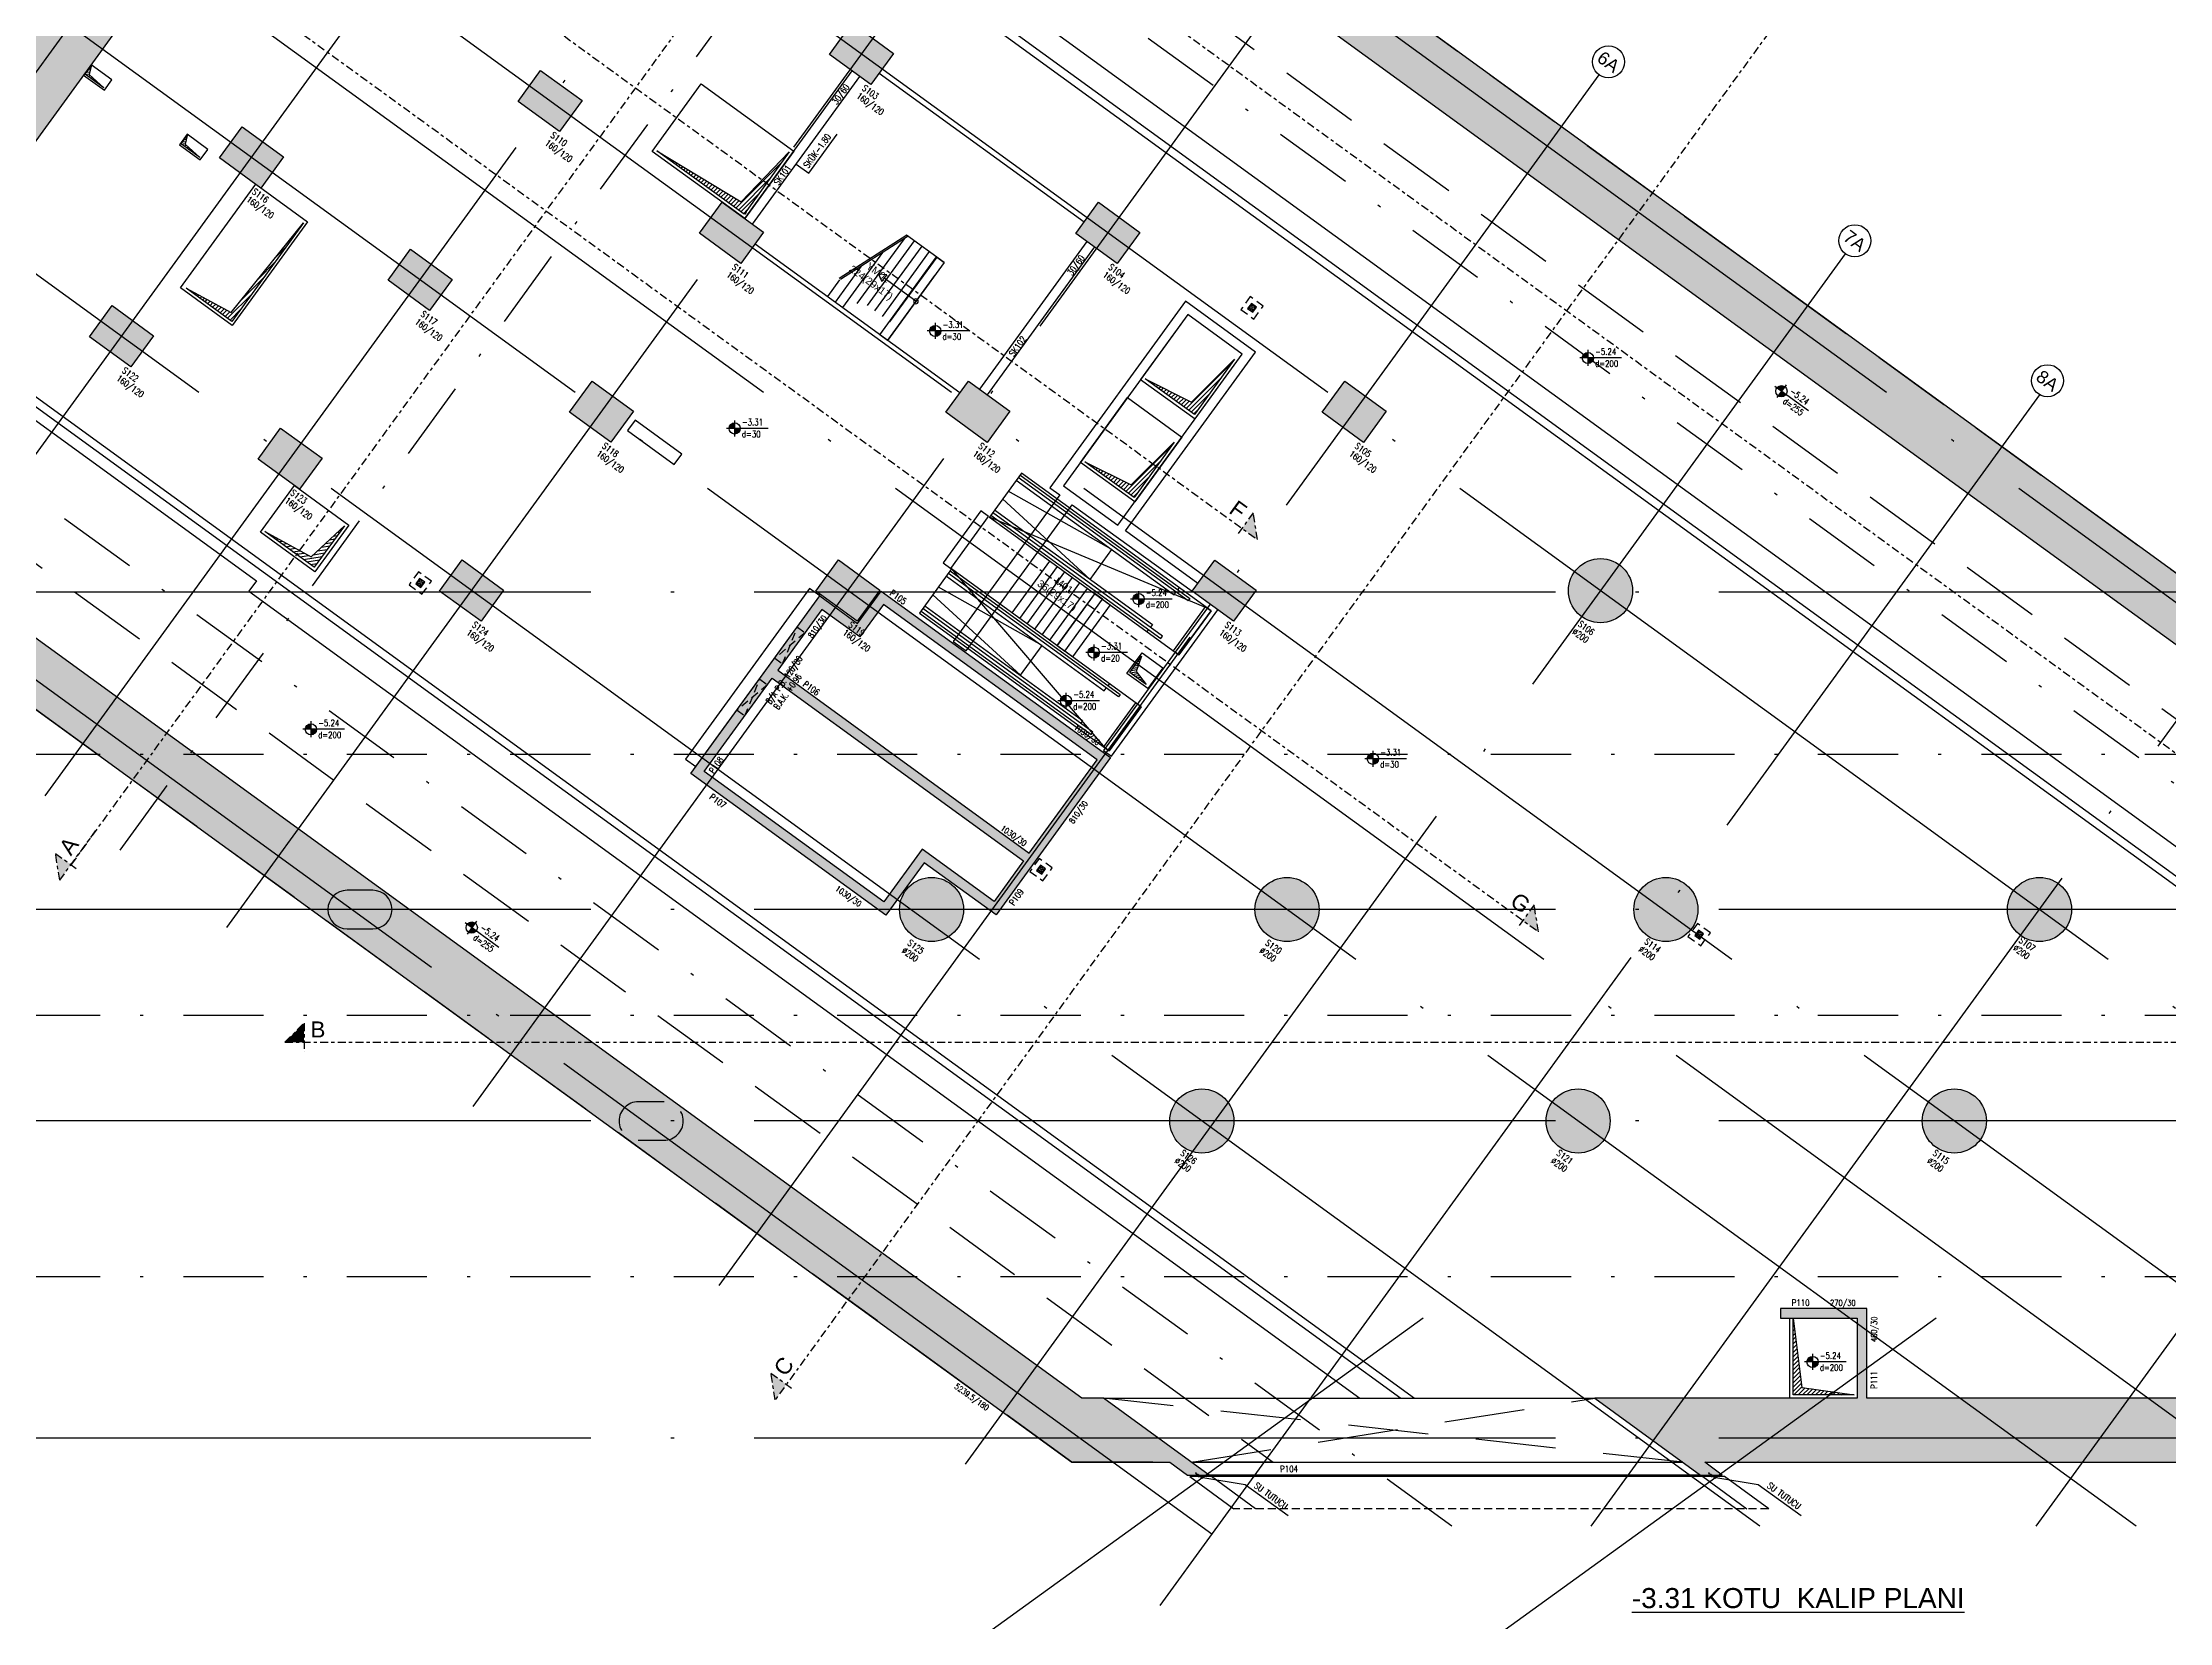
# Model space of a CAD drawing. Header units: millimetres. Extents: x 400408 to 401352, y 4543980 to 4544157.
# Drawn here: x 401005.7 to 401072.1, y 4544076.2 to 4544125.5 of the extents above; entities that cross this region are included whole.
import ezdxf
from ezdxf.enums import TextEntityAlignment as Align

# ---------------------------------------------------------------- set-up
doc = ezdxf.new("R2010")
doc.units = ezdxf.units.MM
for name, pattern in [('AKS', [3, 2.5, -0.25, 0, -0.25]), ('CENTER', [2, 1.25, -0.25, 0.25, -0.25]), ('CIZGI', [0.4, 0.25, -0.15]), ('CONTINU', [0]), ('DASHDOT2', [0.5, 0.25, -0.125, 0, -0.125]), ('HIDDEN', [0.375, 0.25, -0.125]), ('UUC-ST-KAL-I05-101-U-000$0$ACAD_ISO05W100', [33, 24, -3, 0, -3, 0, -3])]:
    doc.linetypes.add(name, pattern=pattern)
for name, color, linetype in [('aks prota', 2, 'AKS'), ('bosluk prota', 2, 'Continuous'), ('bosluk tarama prota', 8, 'Continuous'), ('boşluk prota', 2, 'Continuous'), ('boşluk taraması prota', 252, 'Continuous'), ('caks prota', 4, 'Continuous'), ('kesik prota', 2, 'CIZGI'), ('kesit tarama prota', 252, 'Continuous'), ('kiriş boyutu prota', 6, 'Continuous'), ('kiriş prota', 6, 'Continuous'), ('kolon prota', 1, 'Continuous'), ('kolon tarama prota', 252, 'Continuous'), ('lkolon prota', 4, 'Continuous'), ('lperde prota', 4, 'Continuous'), ('merdiven prota', 2, 'Continuous'), ('metraj prota', 2, 'Continuous'), ('not prota', 2, 'Continuous'), ('not yazısı prota', 6, 'Continuous'), ('not çizgisi prota', 4, 'Continuous'), ('perde prota', 1, 'Continuous'), ('PRT-AL-TUNEL_EKSENI', 14, 'DASHDOT2'), ('PRT-MI-a_fit_drainage', 10, 'Continuous'), ('PRT-MI-ad_dim', 8, 'Continuous'), ('prt-s-taxis', 7, 'Continuous'), ('skesit prota', 7, 'Continuous'), ('st-s_level (kot)', 6, 'Continuous'), ('st-s_levelmark (kot işareti)', 4, 'Continuous'), ('st_s_ölçü', 4, 'Continuous'), ('taks prota', 7, 'Continuous'), ('temel prota', 6, 'Continuous'), ('tkesit prota', 7, 'Continuous'), ('tkolon prota', 6, 'Continuous'), ('tnot prota', 4, 'Continuous'), ('tperde prota', 6, 'Continuous'), ('tplan prota', 7, 'Continuous'), ('UUC-ST-KAL-I05-101-U-000$0$st_s_su tutucu', 2, 'Continuous')]:
    doc.layers.add(name, color=color, linetype=linetype)
doc.styles.add('Arial', font='Arial.ttf')
doc.styles.add('OLCU', font='romanstw.shx')
doc.styles.add('PRT-MI-a_Arial', font='Arial.ttf', dxfattribs={"height": 30})
doc.styles.add('TAKS', font='Arial Unicode.ttf')
doc.styles.add('TKIRIS', font='romanstw.shx')
doc.styles.add('tkolon', font='romanstw.shx')
doc.styles.add('TNOT', font='romanstw.shx', dxfattribs={"width": 0.8, "height": 250})
doc.styles.add('TSIMPLEX', font='romanstw.shx')
doc.dimstyles.new('1-50', dxfattribs={"dimtxt": 10, "dimasz": 4, "dimexe": 4, "dimexo": 8, "dimgap": 4, "dimtad": 1, "dimdec": 1, "dimrnd": 0.05, "dimzin": 9, "dimdsep": 46, "dimtxsty": 'OLCU', "dimblk1": 'OBLIQUE', "dimblk2": 'OBLIQUE', "dimsah": 1, "dimcen": 2, "dimdle": 4, "dimclrd": 4, "dimclre": 4, "dimclrt": 3, "dimadec": 1, "dimazin": 0, "dimtfac": 1, "dimtdec": 1, "dimtix": 1, "dimtmove": 2, "dimatfit": 3, "dimldrblk": 'OBLIQUE', "dimfxl": 1, "dimtvp": 1, "dimtolj": 1, "dimtzin": 1, "dimarcsym": 0})

# ---------------------------------------------------------------- blocks, each defined once
blk = doc.blocks.new('yürüyen mer 1')
at = {"color": 253}
blk.add_lwpolyline([(-120.1, 35), (-120.1, 205)], dxfattribs=at)
at = {"layer": 'st_s_ölçü', "color": 252, "ltscale": 0.1}
blk.add_line((-830.5, 205), (-830.5, 35), dxfattribs=at)
for points in [[(-120.1, 205), (-851.5, 205), (-851.5, 35), (-120.1, 35)], [(-728.8, 205), (-728.8, 197.5)], [(-120.1, 197.5), (-775.8, 197.5), (-775.8, 187.7), (-120.1, 187.7)], [(-120.1, 177.5), (-728.8, 177.5), (-728.8, 187.7)], [(-120.1, 135), (-488.6, 177.5), (-488.6, 62.5), (-120.1, 105)], [(-120.1, 42.5), (-775.8, 42.5), (-775.8, 52.2), (-120.1, 52.2)], [(-120.1, 62.5), (-728.8, 62.5), (-728.8, 52.2)], [(-728.8, 35), (-728.8, 42.5)]]:
    blk.add_lwpolyline(points, dxfattribs=at)
blk = doc.blocks.new('PLAN_KOT')
at = {"layer": 'st-s_levelmark (kot işareti)'}
h = blk.add_hatch(color=256, dxfattribs=at)
h.paths.add_polyline_path([(0, 17.5, 0.414214), (-17.5, 0), (0, 0)])
h.paths.add_polyline_path([(17.5, 0), (0, 0), (0, -17.5, 0.414214)])
for p, q in [((105, 0), (-25, 0)), ((0, 25), (0, -25))]:
    blk.add_line(p, q, dxfattribs=at)
blk.add_circle((0, 0), 17.5, dxfattribs=at)
at = {"layer": 'st-s_level (kot)', "color": 6, "style": 'OLCU', "width": 0.8}
for tag, p in [('KOT', (22.7, 9.8)), ('DÖŞEME_KALINLIĞI', (22.7, -27.6))]:
    blk.add_attdef(tag, p, '', height=20, dxfattribs=at)
blk = doc.blocks.new('Stair_Anotation')
at = {"color": 0, "style": 'PRT-MI-a_Arial'}
blk.add_attdef('M.ADI', text='', height=0.2, dxfattribs=at).set_placement((0, 0), align=Align.BOTTOM_CENTER)
blk.add_attdef('BAS.SAYI-(EN-RIHT)', text='', height=0.2, dxfattribs=at).set_placement((0, -0.08), align=Align.TOP_CENTER)
blk = doc.blocks.new('_Oblique')
at = {"layer": 'st_s_ölçü', "lineweight": -2}
blk.add_line((-0.5, -0.5), (0.5, 0.5), dxfattribs=at)
blk = doc.blocks.new('*U7')
at = {"layer": 'metraj prota', "color": 4}
blk.add_lwpolyline([(-144.7, 0), (-122.2, 13), (-122.2, -13)], close=True, dxfattribs=at)
blk.add_lwpolyline([(0, 0), (-122.2, 0)], dxfattribs=at)
blk.add_circle((0, 0), 7.5, dxfattribs=at)
blk = doc.blocks.new('YER SUZGECI_20x20')
at = {"color": 2}
blk.add_lwpolyline([(-20, 0), (0, 0), (0, 20), (-20, 20)], close=True, dxfattribs=at)
for points in [[(0, 20), (-20, 0)], [(-20, 20), (0, 0)]]:
    blk.add_lwpolyline(points, dxfattribs=at)
blk.add_circle((-10, 10), 7, dxfattribs=at)

msp = doc.modelspace()

# ---------------------------------------------------------------- hatches: boundary and pattern name
at = {"layer": 'bosluk tarama prota'}
h = msp.add_hatch(dxfattribs=at)
h.set_pattern_fill('ANSI31', color=256, scale=0.5, angle=169)
h.set_pattern_definition([(9, (401033.827355, 4544109.015364), (-0.00977715, 0.06173052), [])])
h.paths.add_polyline_path([(401007.07, 4544124.528), (401007.256, 4544124.784), (401007.194, 4544124.521), (401007.653, 4544124.104)])
h = msp.add_hatch(dxfattribs=at)
h.set_pattern_fill('ANSI31', color=256, scale=0.5, angle=169)
h.set_pattern_definition([(9, (401036.8188, 4544106.841954), (-0.00977715, 0.06173052), [])])
h.paths.add_polyline_path([(401010.061, 4544122.354), (401010.247, 4544122.611), (401010.186, 4544122.348), (401010.644, 4544121.931)])
h = msp.add_hatch(dxfattribs=at)
h.set_pattern_fill('ANSI31', color=256, scale=0.5, angle=169)
h.set_pattern_definition([(9, (401066.417685, 4544090.34194), (-0.00977715, 0.06173052), [])])
h.paths.add_polyline_path([(401039.66, 4544105.854), (401040.032, 4544106.367), (401039.865, 4544105.889), (401040.17, 4544105.484)])
at = {"layer": 'boşluk taraması prota', "ltscale": 2}
h = msp.add_hatch(dxfattribs=at)
h.set_pattern_fill('ANSI31', color=256, scale=0.03, style=0)
h.set_pattern_definition([(45, (400357.789805, 4543671.81153), (-0.067351921, 0.067351921), [])])
h.paths.add_polyline_path([(401027.542, 4544120.55), (401029.036, 4544122.104), (401027.629, 4544120.16), (401024.91, 4544122.135)])
h = msp.add_hatch(dxfattribs=at)
h.set_pattern_fill('ANSI31', color=256, scale=0.03, style=0)
h.set_pattern_definition([(45, (400357.99083, 4543671.643565), (-0.067351921, 0.067351921), [])])
h.paths.add_polyline_path([(401010.22, 4544117.852), (401011.62, 4544117.093), (401013.884, 4544119.886), (401011.651, 4544116.812)])
h = msp.add_hatch(dxfattribs=at)
h.set_pattern_fill('ANSI31', color=256, scale=0.03, style=0)
h.set_pattern_definition([(45, (400371.83936, 4543665.55935), (-0.067351921, 0.067351921), [])])
h.paths.add_polyline_path([(401041.591, 4544114.298), (401043.086, 4544115.852), (401041.678, 4544113.908), (401040.142, 4544115.024)])
h = msp.add_hatch(dxfattribs=at)
h.set_pattern_fill('ANSI31', color=256, scale=0.03, style=0)
h.set_pattern_definition([(45, (400369.95844, 4543662.97049), (-0.067351921, 0.067351921), [])])
h.paths.add_polyline_path([(401039.71, 4544111.709), (401041.205, 4544113.263), (401039.797, 4544111.319), (401038.261, 4544112.435)])
h = msp.add_hatch(dxfattribs=at)
h.set_pattern_fill('ANSI31', color=256, scale=0.03, style=0)
h.set_pattern_definition([(9, (401012.53808, 4544110.234935), (-0.0149004, 0.0940773), [])])
h.paths.add_polyline_path([(401014.216, 4544109.142), (401012.678, 4544110.257), (401014.119, 4544109.463), (401015.157, 4544110.436)])
h = msp.add_hatch(dxfattribs=at)
h.set_pattern_fill('ANSI31', color=256, scale=0.03, style=0)
h.set_pattern_definition([(45, (400358.13777, 4543672.02082), (-0.067351921, 0.067351921), [])])
h.paths.add_polyline_path([(401060.362, 4544085.709), (401060.628, 4544083.546), (401062.262, 4544083.309), (401060.362, 4544083.309)])
at = {"layer": 'kesit tarama prota'}
h = msp.add_hatch(color=256, dxfattribs=at)
h.dxf.hatch_style = 1
h.paths.add_polyline_path([(401043.516, 4544110.84), (401043.649, 4544110.002), (401043.163, 4544110.354)])
h = msp.add_hatch(color=256, dxfattribs=at)
h.dxf.hatch_style = 1
h.paths.add_polyline_path([(401006.142, 4544100.212), (401006.275, 4544099.374), (401006.628, 4544099.86)])
h = msp.add_hatch(color=256, dxfattribs=at)
h.dxf.hatch_style = 1
h.paths.add_polyline_path([(401052.281, 4544098.605), (401052.414, 4544097.767), (401051.929, 4544098.119)])
h = msp.add_hatch(color=256, dxfattribs=at)
h.dxf.hatch_style = 1
h.paths.add_polyline_path([(401013.9, 4544094.916), (401013.3, 4544094.316), (401013.9, 4544094.316)])
h = msp.add_hatch(color=256, dxfattribs=at)
h.dxf.hatch_style = 1
h.paths.add_polyline_path([(401028.466, 4544083.993), (401028.598, 4544083.155), (401028.951, 4544083.641)])
at = {"layer": 'kolon tarama prota'}
h = msp.add_hatch(color=256, dxfattribs=at)
h.dxf.hatch_style = 1
h.paths.add_polyline_path([(401104.688, 4544083.209), (401104.017, 4544083.209), (401107.32, 4544080.809), (401108.001, 4544080.809), (401107.45, 4544081.209), (401110.503, 4544081.209), (401020.567, 4544146.551), (401019.554, 4544145.155), (401019.23, 4544145.39), (401018.995, 4544145.067), (401020.937, 4544143.656), (401021.127, 4544143.919)])
h = msp.add_hatch(color=256, dxfattribs=at)
h.dxf.hatch_style = 1
h.paths.add_polyline_path([(401017.145, 4544138.438), (401015.204, 4544139.849), (401014.969, 4544139.525), (401015.292, 4544139.29), (401000.745, 4544119.267), (401000.421, 4544119.502), (401000.186, 4544119.179), (401002.128, 4544117.768)])
h = msp.add_hatch(color=256, dxfattribs=at)
h.dxf.hatch_style = 1
h.paths.add_polyline_path([(401030.999, 4544126.117), (401032.293, 4544125.176), (401031.588, 4544124.205), (401030.293, 4544125.146)])
h = msp.add_hatch(color=256, dxfattribs=at)
h.dxf.hatch_style = 1
h.paths.add_polyline_path([(401021.28, 4544124.649), (401022.574, 4544123.708), (401021.869, 4544122.738), (401020.575, 4544123.678)])
h = msp.add_hatch(color=256, dxfattribs=at)
h.dxf.hatch_style = 1
h.paths.add_polyline_path([(401011.966, 4544122.887), (401013.26, 4544121.947), (401012.555, 4544120.976), (401011.26, 4544121.916)])
h = msp.add_hatch(color=256, dxfattribs=at)
h.dxf.hatch_style = 1
h.paths.add_polyline_path([(401026.943, 4544120.534), (401028.237, 4544119.594), (401027.532, 4544118.623), (401026.238, 4544119.564)])
h = msp.add_hatch(color=256, dxfattribs=at)
h.dxf.hatch_style = 1
h.paths.add_polyline_path([(401038.684, 4544120.533), (401039.979, 4544119.592), (401039.274, 4544118.621), (401037.979, 4544119.562)])
h = msp.add_hatch(color=256, dxfattribs=at)
h.dxf.hatch_style = 1
h.paths.add_polyline_path([(401017.224, 4544119.067), (401018.519, 4544118.126), (401017.813, 4544117.155), (401016.519, 4544118.096)])
h = msp.add_hatch(color=256, dxfattribs=at)
h.dxf.hatch_style = 1
h.paths.add_polyline_path([(401007.91, 4544117.305), (401009.204, 4544116.365), (401008.499, 4544115.394), (401007.205, 4544116.334)])
h = msp.add_hatch(color=256, dxfattribs=at)
h.dxf.hatch_style = 1
h.paths.add_polyline_path([(401022.887, 4544114.952), (401024.182, 4544114.012), (401023.476, 4544113.041), (401022.182, 4544113.981)])
h = msp.add_hatch(color=256, dxfattribs=at)
h.dxf.hatch_style = 1
h.paths.add_polyline_path([(401034.629, 4544114.95), (401035.923, 4544114.01), (401035.218, 4544113.039), (401033.923, 4544113.98)])
h = msp.add_hatch(color=256, dxfattribs=at)
h.dxf.hatch_style = 1
h.paths.add_polyline_path([(401046.37, 4544114.949), (401047.665, 4544114.008), (401046.959, 4544113.037), (401045.665, 4544113.978)])
h = msp.add_hatch(color=256, dxfattribs=at)
h.dxf.hatch_style = 1
h.paths.add_polyline_path([(401038.167, 4544083.209), (400998.145, 4544112.286), (400998.336, 4544112.55), (400996.395, 4544113.96), (400996.16, 4544113.637), (400996.483, 4544113.402), (400995.469, 4544112.006), (401037.857, 4544081.209), (401040.914, 4544081.209), (401041.465, 4544080.809), (401042.145, 4544080.809), (401038.842, 4544083.209)])
h = msp.add_hatch(color=256, dxfattribs=at)
h.dxf.hatch_style = 1
h.paths.add_polyline_path([(401013.169, 4544113.484), (401014.463, 4544112.544), (401013.758, 4544111.573), (401012.463, 4544112.514)])
h = msp.add_hatch(color=256, dxfattribs=at)
h.dxf.hatch_style = 1
h.paths.add_polyline_path([(401018.832, 4544109.37), (401020.126, 4544108.43), (401019.421, 4544107.459), (401018.126, 4544108.399)])
h = msp.add_hatch(color=256, dxfattribs=at)
h.dxf.hatch_style = 1
h.paths.add_polyline_path([(401030.573, 4544109.368), (401031.867, 4544108.428), (401031.162, 4544107.457), (401029.868, 4544108.397)])
h = msp.add_hatch(color=256, dxfattribs=at)
h.dxf.hatch_style = 1
h.paths.add_polyline_path([(401042.314, 4544109.366), (401043.609, 4544108.426), (401042.903, 4544107.455), (401041.609, 4544108.396)])
h = msp.add_hatch(color=256, dxfattribs=at)
h.dxf.hatch_style = 1
edge = h.paths.add_edge_path()
edge.add_arc((401054.35, 4544108.409), 1, 0, 360)
h = msp.add_hatch(color=256, dxfattribs=at)
h.dxf.hatch_style = 1
h.paths.add_polyline_path([(401031.974, 4544107.979), (401031.24, 4544106.968), (401030.06, 4544107.825), (401028.679, 4544105.924), (401036.526, 4544100.222), (401038.642, 4544103.135)], flags=16)
h.paths.add_polyline_path([(401028.502, 4544105.681), (401036.35, 4544099.98), (401035.427, 4544098.709), (401033.182, 4544100.34), (401031.989, 4544098.698), (401026.386, 4544102.769)], flags=16)
h.paths.add_polyline_path([(401035.493, 4544098.29), (401033.248, 4544099.921), (401032.055, 4544098.279), (401025.967, 4544102.702), (401029.994, 4544108.244), (401031.173, 4544107.387), (401031.908, 4544108.398), (401039.061, 4544103.201)])
h = msp.add_hatch(color=256, dxfattribs=at)
h.dxf.hatch_style = 1
edge = h.paths.add_edge_path()
edge.add_arc((401033.479, 4544098.459), 1, 0, 360)
h = msp.add_hatch(color=256, dxfattribs=at)
h.dxf.hatch_style = 1
edge = h.paths.add_edge_path()
edge.add_arc((401044.568, 4544098.459), 1, 0, 360)
h = msp.add_hatch(color=256, dxfattribs=at)
h.dxf.hatch_style = 1
edge = h.paths.add_edge_path()
edge.add_arc((401056.391, 4544098.459), 1, 0, 360)
h = msp.add_hatch(color=256, dxfattribs=at)
h.dxf.hatch_style = 1
edge = h.paths.add_edge_path()
edge.add_arc((401068.048, 4544098.459), 1, 0, 360)
h = msp.add_hatch(color=256, dxfattribs=at)
h.dxf.hatch_style = 1
edge = h.paths.add_edge_path()
edge.add_arc((401041.913, 4544091.859), 1, 0, 360)
h = msp.add_hatch(color=256, dxfattribs=at)
h.dxf.hatch_style = 1
edge = h.paths.add_edge_path()
edge.add_arc((401053.652, 4544091.859), 1, 0, 360)
h = msp.add_hatch(color=256, dxfattribs=at)
h.dxf.hatch_style = 1
edge = h.paths.add_edge_path()
edge.add_arc((401065.391, 4544091.859), 1, 0, 360)
h = msp.add_hatch(color=256, dxfattribs=at)
h.dxf.hatch_style = 1
h.paths.add_polyline_path([(401090.758, 4544081.209), (401091.308, 4544080.809), (401091.989, 4544080.809), (401088.686, 4544083.209), (401062.662, 4544083.209), (401062.662, 4544086.009), (401059.962, 4544086.009), (401059.962, 4544085.709), (401062.362, 4544085.709), (401062.362, 4544083.209), (401054.169, 4544083.209), (401057.472, 4544080.809), (401058.152, 4544080.809), (401057.602, 4544081.209)])

# ---------------------------------------------------------------- linework, layer by layer
at = {"layer": 'aks prota', "ltscale": 10}
for p, q in [((400994.9, 4544109.947), (401022.35, 4544147.728)), ((401111.979, 4544079.209), (401017.379, 4544147.94)), ((401000.563, 4544105.832), (401028.013, 4544143.613)), ((401005.822, 4544102.012), (401033.271, 4544139.793)), ((401094.541, 4544079.209), (401011.354, 4544139.648)), ((401011.485, 4544097.897), (401038.935, 4544135.678)), ((401082.802, 4544079.209), (401007.298, 4544134.065)), ((401076.933, 4544079.209), (401005.271, 4544131.274)), ((401019.171, 4544092.313), (401046.62, 4544130.094)), ((401071.063, 4544079.209), (401003.243, 4544128.483)), ((401026.856, 4544086.729), (401054.306, 4544124.51)), ((401059.324, 4544079.209), (400999.187, 4544122.901)), ((401034.542, 4544081.145), (401061.992, 4544118.926)), ((401042.226, 4544078.962), (400993.162, 4544114.609)), ((401040.61, 4544076.737), (401068.059, 4544114.518)), ((401054.062, 4544079.209), (401075.688, 4544108.975)), ((401113.146, 4544108.359), (400989.734, 4544108.359)), ((401067.943, 4544079.209), (401084.773, 4544102.374)), ((401113.146, 4544098.459), (400989.734, 4544098.459)), ((401113.146, 4544091.859), (400989.734, 4544091.859)), ((401113.146, 4544081.959), (400989.734, 4544081.959))]:
    msp.add_line(p, q, dxfattribs=at)
at = {"layer": 'bosluk prota'}
for points in [[(401007.07, 4544124.528), (401007.256, 4544124.784), (401007.194, 4544124.521), (401007.653, 4544124.104)], [(401010.061, 4544122.354), (401010.247, 4544122.611), (401010.186, 4544122.348), (401010.644, 4544121.931)], [(401039.66, 4544105.854), (401040.032, 4544106.367), (401039.865, 4544105.889), (401040.17, 4544105.484)]]:
    msp.add_lwpolyline(points, close=True, dxfattribs=at)
at = {"layer": 'boşluk prota', "ltscale": 0.05}
for points in [[(401027.542, 4544120.55), (401029.036, 4544122.104), (401027.629, 4544120.16), (401024.91, 4544122.135)], [(401010.22, 4544117.852), (401011.62, 4544117.093), (401013.884, 4544119.886), (401011.651, 4544116.812)], [(401041.591, 4544114.298), (401042.927, 4544115.633), (401041.678, 4544113.908), (401040.142, 4544115.024)], [(401039.71, 4544111.709), (401041.046, 4544113.044), (401039.797, 4544111.319), (401038.261, 4544112.435)], [(401014.216, 4544109.142), (401012.678, 4544110.257), (401014.119, 4544109.463), (401015.157, 4544110.436)], [(401060.362, 4544085.709), (401060.628, 4544083.546), (401062.262, 4544083.309), (401060.362, 4544083.309)]]:
    msp.add_lwpolyline(points, close=True, dxfattribs=at)
at = {"layer": 'caks prota', "ltscale": 0.05}
for centre in [(401054.6, 4544124.915), (401062.285, 4544119.331), (401068.297, 4544114.963)]:
    msp.add_circle(centre, 0.5, dxfattribs=at)
at = {"layer": 'kesik prota', "ltscale": 10}
for p, q in [((401035.994, 4544107.717), (401037.169, 4544109.335)), ((401036.228, 4544107.546), (401037.404, 4544109.164)), ((401036.463, 4544107.376), (401037.638, 4544108.994)), ((401036.697, 4544107.205), (401037.873, 4544108.823)), ((401036.932, 4544107.035), (401038.108, 4544108.653)), ((401037.167, 4544106.864), (401038.342, 4544108.482)), ((401037.401, 4544106.694), (401038.577, 4544108.312)), ((401037.636, 4544106.524), (401038.811, 4544108.142))]:
    msp.add_line(p, q, dxfattribs=at)
at = {"layer": 'kesik prota'}
for points in [[(401028.586, 4544106.3), (401028.829, 4544106.124), (401029.292, 4544107.271), (401029.534, 4544107.094), (401028.586, 4544106.3)], [(401027.411, 4544104.682), (401027.657, 4544104.503), (401028.116, 4544105.653), (401028.362, 4544105.474), (401027.411, 4544104.682)]]:
    msp.add_lwpolyline(points, dxfattribs=at)
at = {"layer": 'kesik prota', "ltscale": 10}
for points in [[(401056.921, 4544081.209), (401038.842, 4544083.209)], [(401041.595, 4544081.209), (401054.169, 4544083.209)]]:
    msp.add_lwpolyline(points, dxfattribs=at)
at = {"layer": 'kiriş prota'}
for p, q in [((401027.651, 4544120.02), (401031.001, 4544124.631)), ((401027.894, 4544119.844), (401031.244, 4544124.455)), ((401031.849, 4544124.565), (401038.241, 4544119.922)), ((401034.361, 4544114.582), (401027.97, 4544119.226))]:
    msp.add_line(p, q, dxfattribs=at)
for points in [[(401007.021, 4544124.502), (401007.668, 4544124.032), (401007.903, 4544124.356), (401007.256, 4544124.826)], [(401026.287, 4544124.225), (401029.179, 4544122.124), (401027.651, 4544120.02), (401024.759, 4544122.121)], [(401010.012, 4544122.329), (401010.659, 4544121.859), (401010.894, 4544122.182), (401010.247, 4544122.653)], [(401040.002, 4544115.002), (401041.701, 4544113.768), (401043.17, 4544115.79), (401041.471, 4544117.025)], [(401039.59, 4544114.436), (401041.289, 4544113.202), (401039.82, 4544111.179), (401038.121, 4544112.413)], [(401014.238, 4544109.002), (401012.538, 4544110.235), (401013.596, 4544111.691), (401015.296, 4544110.459)], [(401060.262, 4544085.709), (401062.362, 4544085.709), (401062.362, 4544083.209), (401060.262, 4544083.209)]]:
    msp.add_lwpolyline(points, close=True, dxfattribs=at)
for points in [[(401010.042, 4544117.858), (401012.393, 4544121.094), (401014.011, 4544119.918), (401011.66, 4544116.682), (401010.042, 4544117.858)], [(401033.873, 4544118.651), (401032.701, 4544119.502)], [(401038.323, 4544119.312), (401034.973, 4544114.701)], [(401038.566, 4544119.136), (401035.215, 4544114.524)], [(401038.842, 4544083.209), (401054.169, 4544083.209)], [(401041.595, 4544081.209), (401056.921, 4544081.209)]]:
    msp.add_lwpolyline(points, dxfattribs=at)
at = {"layer": 'kolon prota', "color": 1}
for points in [[(401030.999, 4544126.117), (401032.293, 4544125.176), (401031.588, 4544124.205), (401030.293, 4544125.146)], [(401021.28, 4544124.649), (401022.574, 4544123.708), (401021.869, 4544122.738), (401020.575, 4544123.678)], [(401011.966, 4544122.887), (401013.26, 4544121.947), (401012.555, 4544120.976), (401011.26, 4544121.916)], [(401026.943, 4544120.534), (401028.237, 4544119.594), (401027.532, 4544118.623), (401026.238, 4544119.564)], [(401038.684, 4544120.533), (401039.979, 4544119.592), (401039.274, 4544118.621), (401037.979, 4544119.562)], [(401017.224, 4544119.067), (401018.519, 4544118.126), (401017.813, 4544117.155), (401016.519, 4544118.096)], [(401007.91, 4544117.305), (401009.204, 4544116.365), (401008.499, 4544115.394), (401007.205, 4544116.334)], [(401022.887, 4544114.952), (401024.182, 4544114.012), (401023.476, 4544113.041), (401022.182, 4544113.981)], [(401034.629, 4544114.95), (401035.923, 4544114.01), (401035.218, 4544113.039), (401033.923, 4544113.98)], [(401046.37, 4544114.949), (401047.665, 4544114.008), (401046.959, 4544113.037), (401045.665, 4544113.978)], [(401013.169, 4544113.484), (401014.463, 4544112.544), (401013.758, 4544111.573), (401012.463, 4544112.514)], [(401018.832, 4544109.37), (401020.126, 4544108.43), (401019.421, 4544107.459), (401018.126, 4544108.399)], [(401030.573, 4544109.368), (401031.867, 4544108.428), (401031.162, 4544107.457), (401029.868, 4544108.397)], [(401042.314, 4544109.366), (401043.609, 4544108.426), (401042.903, 4544107.455), (401041.609, 4544108.396)]]:
    msp.add_lwpolyline(points, close=True, dxfattribs=at)
msp.add_lwpolyline([(401015.244, 4544099.059, 1), (401015.244, 4544097.859), (401016.044, 4544097.859, 1), (401016.044, 4544099.059)], format="xyb", close=True, dxfattribs=at)
at = {"layer": 'kolon prota', "color": 5, "linetype": 'HIDDEN', "ltscale": 5}
msp.add_lwpolyline([(401024.33, 4544092.459, 1), (401024.33, 4544091.259), (401025.13, 4544091.259, 1), (401025.13, 4544092.459)], format="xyb", close=True, dxfattribs=at)
at = {"layer": 'kolon prota', "color": 1}
for centre in [(401054.35, 4544108.409), (401033.479, 4544098.459), (401044.568, 4544098.459), (401056.391, 4544098.459), (401068.048, 4544098.459), (401041.913, 4544091.859), (401053.652, 4544091.859), (401065.391, 4544091.859)]:
    msp.add_circle(centre, 1, dxfattribs=at)
at = {"layer": 'kolon tarama prota'}
for points in [[(401058.221, 4544080.759), (401041.533, 4544080.759)], [(401043.59, 4544079.759), (401042.214, 4544080.759), (401041.533, 4544080.759), (401042.91, 4544079.759)], [(401057.472, 4544080.809), (401042.145, 4544080.809)], [(401059.598, 4544079.759), (401058.221, 4544080.759), (401057.541, 4544080.759), (401058.917, 4544079.759)]]:
    msp.add_lwpolyline(points, dxfattribs=at)
at = {"layer": 'kolon tarama prota', "linetype": 'HIDDEN'}
msp.add_lwpolyline([(401059.598, 4544079.759), (401042.91, 4544079.759)], dxfattribs=at)
at = {"layer": 'merdiven prota', "linetype": 'HIDDEN', "ltscale": 10}
for points in [[(401032.703, 4544119.504), (401029.986, 4544117.767)], [(401032.744, 4544119.471), (401030.03, 4544117.736)], [(401031.951, 4544118.964), (401030.703, 4544117.249)], [(401032.622, 4544119.393), (401030.938, 4544117.078)], [(401032.937, 4544119.333), (401031.172, 4544116.907)], [(401033.171, 4544119.162), (401031.406, 4544116.736)], [(401033.405, 4544118.992), (401031.64, 4544116.566)], [(401032.703, 4544119.504), (401032.701, 4544119.502)], [(401031.281, 4544118.536), (401030.469, 4544117.419)], [(401033.64, 4544118.821), (401031.875, 4544116.395)], [(401032.112, 4544116.223), (401033.873, 4544118.652)], [(401030.611, 4544118.107), (401030.234, 4544117.589)], [(401042.081, 4544107.868), (401042.198, 4544107.782), (401041.199, 4544106.407), (401041.082, 4544106.492)], [(401039.906, 4544104.874), (401040.023, 4544104.789), (401039.024, 4544103.414), (401038.907, 4544103.499)]]:
    msp.add_lwpolyline(points, dxfattribs=at)
at = {"layer": 'merdiven prota', "color": 4}
for points in [[(401042.081, 4544107.868), (401035.282, 4544110.706)], [(401038.907, 4544103.499), (401034.106, 4544109.088)]]:
    msp.add_lwpolyline(points, dxfattribs=at)
at = {"layer": 'not prota', "ltscale": 0.1}
msp.add_lwpolyline([(401029.259, 4544121.722), (401029.65, 4544121.438), (401030.532, 4544122.652)], dxfattribs=at)
at = {"layer": 'perde prota'}
for points in [[(401104.688, 4544083.209), (401104.017, 4544083.209), (401107.32, 4544080.809), (401108.001, 4544080.809), (401107.45, 4544081.209), (401110.503, 4544081.209), (401020.567, 4544146.551), (401019.554, 4544145.155), (401019.23, 4544145.39), (401018.995, 4544145.067), (401020.937, 4544143.656), (401021.127, 4544143.919)], [(401017.145, 4544138.438), (401015.204, 4544139.849), (401014.969, 4544139.525), (401015.292, 4544139.29), (401000.745, 4544119.267), (401000.421, 4544119.502), (401000.186, 4544119.179), (401002.128, 4544117.768)], [(401035.493, 4544098.29), (401033.248, 4544099.921), (401032.055, 4544098.279), (401025.967, 4544102.702), (401029.994, 4544108.244), (401031.173, 4544107.387), (401031.908, 4544108.398), (401039.061, 4544103.201)], [(401031.974, 4544107.979), (401031.24, 4544106.968), (401030.06, 4544107.825), (401028.679, 4544105.924), (401036.526, 4544100.222), (401038.642, 4544103.135)], [(401028.502, 4544105.681), (401036.35, 4544099.98), (401035.427, 4544098.709), (401033.182, 4544100.34), (401031.989, 4544098.698), (401026.386, 4544102.769)]]:
    msp.add_lwpolyline(points, close=True, dxfattribs=at)
for points in [[(401038.167, 4544083.209), (400998.145, 4544112.286), (400998.336, 4544112.55), (400996.395, 4544113.96), (400996.16, 4544113.637), (400996.483, 4544113.402), (400995.469, 4544112.006), (401037.857, 4544081.209), (401040.914, 4544081.209), (401041.465, 4544080.809), (401042.145, 4544080.809), (401038.842, 4544083.209), (401038.167, 4544083.209)], [(401054.169, 4544083.209), (401057.472, 4544080.809), (401058.152, 4544080.809), (401057.602, 4544081.209), (401090.758, 4544081.209), (401091.308, 4544080.809), (401091.989, 4544080.809), (401088.686, 4544083.209), (401062.662, 4544083.209), (401062.662, 4544086.009), (401059.962, 4544086.009), (401059.962, 4544085.709), (401062.362, 4544085.709), (401062.362, 4544083.209), (401054.169, 4544083.209)], [(401062.662, 4544083.209), (401062.662, 4544086.009)]]:
    msp.add_lwpolyline(points, dxfattribs=at)
at = {"layer": 'PRT-AL-TUNEL_EKSENI', "ltscale": 10}
for p, q in [((401104.154, 4544079.209), (401014.675, 4544144.219)), ((401008.163, 4544100.311), (401035.612, 4544138.092)), ((401049.712, 4544079.209), (400995.866, 4544118.33)), ((400989.734, 4544103.309), (401113.146, 4544103.309)), ((400989.734, 4544095.159), (401113.146, 4544095.159)), ((400989.734, 4544087.009), (401113.146, 4544087.009))]:
    msp.add_line(p, q, dxfattribs=at)
at = {"layer": 'PRT-MI-a_fit_drainage', "color": 2, "linetype": 'CIZGI'}
for points in [[(401043.829, 4544117.293), (401043.424, 4544117.586), (401043.13, 4544117.182), (401043.535, 4544116.888)], [(401017.872, 4544108.704), (401017.468, 4544108.998), (401017.174, 4544108.594), (401017.578, 4544108.3)], [(401037.245, 4544099.758), (401036.84, 4544100.052), (401036.546, 4544099.647), (401036.951, 4544099.353)], [(401057.778, 4544097.731), (401057.374, 4544098.025), (401057.08, 4544097.62), (401057.484, 4544097.327)]]:
    msp.add_lwpolyline(points, close=True, dxfattribs=at)
at = {"layer": 'skesit prota', "linetype": 'CENTER', "ltscale": 0.2}
for p, q in [((401037.497, 4544142.348), (401006.628, 4544099.86)), ((401043.516, 4544110.84), (401042.987, 4544110.112)), ((401043.649, 4544110.002), (401043.516, 4544110.84)), ((401006.275, 4544099.374), (401007.45, 4544100.992)), ((401006.142, 4544100.212), (401006.87, 4544099.683)), ((401006.275, 4544099.374), (401006.142, 4544100.212)), ((401052.281, 4544098.605), (401051.752, 4544097.876)), ((401052.414, 4544097.767), (401052.281, 4544098.605)), ((401013.3, 4544094.316), (401013.9, 4544094.916)), ((401013.9, 4544094.916), (401013.9, 4544094.016)), ((401028.598, 4544083.155), (401028.466, 4544083.993)), ((401028.466, 4544083.993), (401029.194, 4544083.464))]:
    msp.add_line(p, q, dxfattribs=at)
for points in [[(401013.615, 4544145.977), (401109.644, 4544076.208)], [(401006.884, 4544136.713), (401043.649, 4544110.002)], [(401004.095, 4544132.873), (401052.414, 4544097.767)], [(401004.095, 4544132.873), (401052.414, 4544097.767)], [(401060.561, 4544127.148), (401028.598, 4544083.155)], [(401013.3, 4544094.316), (401099.856, 4544094.316)]]:
    msp.add_lwpolyline(points, dxfattribs=at)
at = {"layer": 'skesit prota', "color": 5}
for points in [[(401033.838, 4544109.283), (401034.08, 4544109.107), (401035.256, 4544110.725), (401035.013, 4544110.901)], [(401037.393, 4544106.7), (401037.636, 4544106.524), (401038.811, 4544108.142), (401038.569, 4544108.318)]]:
    msp.add_lwpolyline(points, close=True, dxfattribs=at)
at = {"layer": 'temel prota', "color": 5}
for p, q in [((401015.6, 4544140.395), (401097.614, 4544080.809)), ((401015.747, 4544140.597), (401098.039, 4544080.809)), ((400999.642, 4544118.429), (401048.118, 4544083.209)), ((400999.788, 4544118.631), (401048.544, 4544083.209))]:
    msp.add_line(p, q, dxfattribs=at)
at = {"layer": 'temel prota', "linetype": 'HIDDEN', "ltscale": 10}
for points in [[(401020.567, 4544146.551), (401110.503, 4544081.209), (401104.224, 4544081.209), (401018.398, 4544143.565)], [(400997.638, 4544114.991), (401044.136, 4544081.209), (401037.857, 4544081.209), (400995.469, 4544112.006)]]:
    msp.add_lwpolyline(points, close=True, dxfattribs=at)
at = {"layer": 'temel prota'}
for points in [[(401015.953, 4544140.88), (401028.933, 4544131.449), (401029.168, 4544131.773), (401096.011, 4544083.209)], [(400999.436, 4544118.147), (401012.416, 4544108.716), (401012.181, 4544108.393), (401046.843, 4544083.209)]]:
    msp.add_lwpolyline(points, dxfattribs=at)
at = {"layer": 'temel prota', "color": 5}
for points in [[(401033.63, 4544118.825), (401033.873, 4544118.648), (401032.109, 4544116.219), (401031.865, 4544116.396)], [(401039.291, 4544110.451), (401043.17, 4544115.79), (401041.471, 4544117.025), (401037.592, 4544111.685)]]:
    msp.add_lwpolyline(points, close=True, dxfattribs=at)
for points in [[(401041.785, 4544108.638), (401039.533, 4544110.275), (401043.589, 4544115.857), (401041.405, 4544117.444), (401037.173, 4544111.619), (401037.477, 4544111.398), (401034.156, 4544106.827), (401034.56, 4544106.533), (401037.866, 4544111.084), (401041.609, 4544108.396)], [(401042.169, 4544107.989), (401038.848, 4544103.418), (401039.091, 4544103.242), (401042.412, 4544107.813)]]:
    msp.add_lwpolyline(points, dxfattribs=at)
at = {"layer": 'temel prota'}
for points in [[(401023.991, 4544113.409), (401025.447, 4544112.351), (401025.682, 4544112.674), (401024.226, 4544113.732)], [(401025.802, 4544103.155), (401026.126, 4544102.92), (401029.994, 4544108.244), (401029.67, 4544108.479)], [(401037.879, 4544106.347), (401037.636, 4544106.524), (401038.811, 4544108.142), (401039.054, 4544107.965)], [(401039.576, 4544105.823), (401040.046, 4544106.471), (401040.693, 4544106), (401040.223, 4544105.353)]]:
    msp.add_lwpolyline(points, close=True, dxfattribs=at)
at = {"layer": 'UUC-ST-KAL-I05-101-U-000$0$st_s_su tutucu', "linetype": 'UUC-ST-KAL-I05-101-U-000$0$ACAD_ISO05W100', "ltscale": 0.05}
for points in [[(401041.828, 4544080.766, -0.57735), (401041.825, 4544080.765), (401041.797, 4544080.786, -0.57735), (401041.797, 4544080.789), (401041.819, 4544080.798, 0.57735), (401041.819, 4544080.801), (401041.782, 4544080.828), (401041.786, 4544080.833), (401041.782, 4544080.835), (401041.779, 4544080.831), (401041.752, 4544080.85), (401041.756, 4544080.855), (401041.753, 4544080.857), (401041.749, 4544080.852), (401041.732, 4544080.865), (401041.733, 4544080.88), (401041.729, 4544080.883), (401041.71, 4544080.858), (401041.715, 4544080.855), (401041.729, 4544080.86), (401041.746, 4544080.848), (401041.743, 4544080.843), (401041.746, 4544080.841), (401041.749, 4544080.846), (401041.776, 4544080.827), (401041.772, 4544080.822), (401041.776, 4544080.819), (401041.779, 4544080.824), (401041.81, 4544080.802, -0.57735), (401041.809, 4544080.799), (401041.789, 4544080.79, 0.57735), (401041.788, 4544080.787), (401041.829, 4544080.757, 0.57735), (401041.832, 4544080.758), (401041.834, 4544080.781, -0.57735), (401041.837, 4544080.782), (401041.867, 4544080.76), (401041.864, 4544080.755), (401041.867, 4544080.753), (401041.871, 4544080.758), (401041.897, 4544080.738), (401041.894, 4544080.734), (401041.897, 4544080.731), (401041.9, 4544080.736), (401041.917, 4544080.724), (401041.917, 4544080.708), (401041.921, 4544080.705), (401041.939, 4544080.73), (401041.935, 4544080.733), (401041.92, 4544080.728), (401041.904, 4544080.74), (401041.907, 4544080.745), (401041.904, 4544080.747), (401041.9, 4544080.743), (401041.874, 4544080.762), (401041.877, 4544080.767), (401041.874, 4544080.769), (401041.87, 4544080.764), (401041.833, 4544080.791, 0.57735), (401041.831, 4544080.79)], [(401057.835, 4544080.766, -0.57735), (401057.833, 4544080.765), (401057.804, 4544080.786, -0.57735), (401057.805, 4544080.789), (401057.826, 4544080.798, 0.57735), (401057.827, 4544080.801), (401057.79, 4544080.828), (401057.793, 4544080.833), (401057.79, 4544080.835), (401057.786, 4544080.831), (401057.76, 4544080.85), (401057.763, 4544080.855), (401057.76, 4544080.857), (401057.756, 4544080.852), (401057.74, 4544080.865), (401057.74, 4544080.88), (401057.736, 4544080.883), (401057.718, 4544080.858), (401057.722, 4544080.855), (401057.737, 4544080.86), (401057.753, 4544080.848), (401057.75, 4544080.843), (401057.753, 4544080.841), (401057.757, 4544080.846), (401057.783, 4544080.827), (401057.78, 4544080.822), (401057.783, 4544080.819), (401057.786, 4544080.824), (401057.817, 4544080.802, -0.57735), (401057.817, 4544080.799), (401057.796, 4544080.79, 0.57735), (401057.796, 4544080.787), (401057.836, 4544080.757, 0.57735), (401057.839, 4544080.758), (401057.841, 4544080.781, -0.57735), (401057.844, 4544080.782), (401057.875, 4544080.76), (401057.871, 4544080.755), (401057.875, 4544080.753), (401057.878, 4544080.758), (401057.904, 4544080.738), (401057.901, 4544080.734), (401057.904, 4544080.731), (401057.908, 4544080.736), (401057.925, 4544080.724), (401057.924, 4544080.708), (401057.928, 4544080.705), (401057.946, 4544080.73), (401057.942, 4544080.733), (401057.928, 4544080.728), (401057.911, 4544080.74), (401057.914, 4544080.745), (401057.911, 4544080.747), (401057.908, 4544080.743), (401057.881, 4544080.762), (401057.884, 4544080.767), (401057.881, 4544080.769), (401057.878, 4544080.764), (401057.841, 4544080.791, 0.57735), (401057.838, 4544080.79)]]:
    msp.add_lwpolyline(points, format="xyb", close=True, dxfattribs=at)

# ---------------------------------------------------------------- block references
at = {"layer": 'kolon tarama prota', "xscale": 0.01, "yscale": 0.01, "zscale": 0.01, "rotation": 144.000000000013}
for p in [(401035.515, 4544113.071), (401033.34, 4544110.077)]:
    msp.add_blockref('yürüyen mer 1', p, dxfattribs=at)
at = {"layer": 'PRT-MI-a_fit_drainage', "color": 2, "xscale": 0.01, "yscale": 0.01, "zscale": 0.01, "rotation": 144.0000000000069}
for p in [(401043.458, 4544117.377), (401017.501, 4544108.789), (401036.873, 4544099.842), (401057.407, 4544097.815)]:
    msp.add_blockref('YER SUZGECI_20x20', p, dxfattribs=at)
at = {"layer": 'PRT-MI-ad_dim', "xscale": -0.01, "yscale": 0.01, "zscale": 0.01, "rotation": 143.963472717005}
msp.add_blockref('*U7', (401032.99, 4544117.44), dxfattribs=at)
at = {"layer": 'prt-s-taxis'}
ref = msp.add_blockref('Stair_Anotation', (401031.716, 4544118.189), dxfattribs=dict(at, xscale=-1.125, yscale=1.125, zscale=1.125, rotation=323.9999999653656))
ref.add_attrib('M.ADI', 'YM01', dxfattribs={"layer": '0', "color": 0, "height": 0.225, "rotation": 324, "style": 'PRT-MI-a_Arial'}).set_placement((401031.709, 4544118.195), align=Align.BOTTOM_CENTER)
ref.add_attrib('BAS.SAYI-(EN-RIHT)', '224(29x17)', dxfattribs={"layer": '0', "color": 0, "height": 0.225, "rotation": 324, "style": 'PRT-MI-a_Arial'}).set_placement((401031.662, 4544118.117), align=Align.TOP_CENTER)
ref = msp.add_blockref('Stair_Anotation', (401037.511, 4544108.423), dxfattribs=dict(at, xscale=-1.125, yscale=1.125, zscale=1.125, rotation=323.9999999653656))
ref.add_attrib('M.ADI', 'M01', dxfattribs={"layer": '0', "color": 0, "height": 0.225, "rotation": 324, "style": 'PRT-MI-a_Arial'}).set_placement((401037.504, 4544108.428), align=Align.BOTTOM_CENTER)
ref.add_attrib('BAS.SAYI-(EN-RIHT)', '36(29x17)', dxfattribs={"layer": '0', "color": 0, "height": 0.225, "rotation": 324, "style": 'PRT-MI-a_Arial'}).set_placement((401037.457, 4544108.351), align=Align.TOP_CENTER)
at = {"layer": 'st-s_level (kot)', "linetype": 'CONTINU', "ltscale": 0.1, "xscale": 0.01, "yscale": 0.01, "zscale": 0.01}
for p, values in [((401033.594, 4544116.515), {'KOT': '-3.31', 'DÖŞEME_KALINLIĞI': 'd=30'}), ((401053.957, 4544115.672), {'KOT': '-5.24', 'DÖŞEME_KALINLIĞI': 'd=200'}), ((401027.335, 4544113.472), {'KOT': '-3.31', 'DÖŞEME_KALINLIĞI': 'd=30'}), ((401039.937, 4544108.147), {'KOT': '-5.24', 'DÖŞEME_KALINLIĞI': 'd=200'}), ((401038.541, 4544106.48), {'KOT': '-3.31', 'DÖŞEME_KALINLIĞI': 'd=20'}), ((401037.672, 4544104.972), {'KOT': '-5.24', 'DÖŞEME_KALINLIĞI': 'd=200'}), ((401014.113, 4544104.083), {'KOT': '-5.24', 'DÖŞEME_KALINLIĞI': 'd=200'}), ((401047.25, 4544103.164), {'KOT': '-3.31', 'DÖŞEME_KALINLIĞI': 'd=30'}), ((401060.967, 4544084.339), {'KOT': '-5.24', 'DÖŞEME_KALINLIĞI': 'd=200'})]:
    msp.add_blockref('PLAN_KOT', p, dxfattribs=at).add_auto_attribs(values)
at = {"layer": 'st-s_level (kot)', "linetype": 'CONTINU', "ltscale": 0.1, "xscale": 0.01, "yscale": 0.01, "zscale": 0.01, "rotation": 324.0000000000189}
for p in [(401059.996, 4544114.636), (401019.132, 4544097.895)]:
    msp.add_blockref('PLAN_KOT', p, dxfattribs=at).add_auto_attribs({'KOT': '-5.24', 'DÖŞEME_KALINLIĞI': 'd=255'})

# ---------------------------------------------------------------- texts
at = {"layer": 'kiriş boyutu prota', "ltscale": 0.05, "style": 'TKIRIS', "width": 0.8}
for p in [(401030.85, 4544124.183), (401038.192, 4544118.848)]:
    msp.add_text('30/60', height=0.2, rotation=54, dxfattribs=at).set_placement(p, align=Align.MIDDLE_RIGHT)
at = {"layer": 'kiriş prota', "ltscale": 0.05, "style": 'TKIRIS', "width": 0.8}
for s, p in [('SK101', (401028.623, 4544121.102)), ('SK102', (401035.96, 4544115.759))]:
    msp.add_text(s, height=0.2, rotation=54, dxfattribs=at).set_placement(p, align=Align.MIDDLE_LEFT)
at = {"layer": 'lkolon prota', "style": 'tkolon', "width": 0.8}
for s, p in [('160/120', (401031.114, 4544123.807)), ('160/120', (401021.395, 4544122.339)), ('160/120', (401012.08, 4544120.578)), ('160/120', (401027.058, 4544118.225)), ('160/120', (401038.799, 4544118.223)), ('160/120', (401017.339, 4544116.757)), ('160/120', (401008.025, 4544114.995)), ('160/120', (401023.002, 4544112.643)), ('160/120', (401034.744, 4544112.641)), ('160/120', (401046.485, 4544112.639)), ('160/120', (401013.278, 4544111.178)), ('160/120', (401018.946, 4544107.06)), ('160/120', (401030.688, 4544107.059)), ('160/120', (401042.429, 4544107.057)), ('%%C200', (401053.45, 4544107.084)), ('%%C200', (401032.532, 4544097.134)), ('%%C200', (401043.694, 4544097.134)), ('%%C200', (401055.521, 4544097.174)), ('%%C200', (401067.205, 4544097.214)), ('%%C200', (401041.042, 4544090.574)), ('%%C200', (401052.781, 4544090.574)), ('%%C200', (401064.52, 4544090.574))]:
    msp.add_text(s, height=0.2, rotation=324, dxfattribs=at).set_placement(p)
at = {"layer": 'lperde prota', "style": 'tkolon', "width": 0.8}
for s, rotation, p in [('810/30', 54.46929, (401029.684, 4544106.965)), ('1030/30', 324.46929, (401037.955, 4544104.182)), ('810/30', 54.46929, (401037.829, 4544101.171)), ('1030/30', 324.46929, (401035.667, 4544101.032)), ('1030/30', 324.46929, (401030.511, 4544099.142)), ('270/30', 359.63952, (401061.515, 4544086.186)), ('480/30', 89.63952, (401062.885, 4544084.961)), ('5239.5/180', 324.46929, (401034.226, 4544083.608))]:
    msp.add_text(s, height=0.18, rotation=rotation, dxfattribs=at).set_placement(p, align=Align.MIDDLE_LEFT)
at = {"layer": 'not yazısı prota', "ltscale": 0.05, "style": 'TSIMPLEX', "width": 0.8}
for p in [(401043.522, 4544080.435), (401059.53, 4544080.436)]:
    msp.add_text('SU TUTUCU', height=0.2, rotation=324, dxfattribs=at).set_placement(p)
at = {"layer": 'taks prota', "style": 'TAKS'}
for s, p in [('6A', (401054.6, 4544124.915)), ('7A', (401062.285, 4544119.331)), ('8A', (401068.297, 4544114.963))]:
    msp.add_text(s, height=0.4, rotation=323.50517, dxfattribs=at).set_placement(p, align=Align.MIDDLE_CENTER)
at = {"layer": 'tkesit prota', "style": 'Arial'}
for s, rotation, p in [('F', 324, (401042.724, 4544110.859)), ('A', 54, (401006.624, 4544100.11)), ('G', 324, (401051.49, 4544098.624)), ('C', 54, (401028.92, 4544083.854))]:
    msp.add_text(s, height=0.5, rotation=rotation, dxfattribs=at).set_placement(p)
msp.add_text('B', height=0.5, dxfattribs=at).set_placement((401014.1, 4544094.466))
at = {"layer": 'tkolon prota', "style": 'tkolon', "width": 0.8}
for s, p in [('S103', (401031.29, 4544124.05)), ('S110', (401021.571, 4544122.582)), ('S116', (401012.257, 4544120.82)), ('S111', (401027.234, 4544118.468)), ('S104', (401038.976, 4544118.466)), ('S117', (401017.515, 4544117)), ('S122', (401008.201, 4544115.238)), ('S118', (401023.178, 4544112.885)), ('S112', (401034.92, 4544112.884)), ('S105', (401046.661, 4544112.882)), ('S123', (401013.455, 4544111.421)), ('S124', (401019.123, 4544107.303)), ('S119', (401030.864, 4544107.301)), ('S113', (401042.606, 4544107.3)), ('S106', (401053.626, 4544107.327)), ('S125', (401032.708, 4544097.376)), ('S120', (401043.87, 4544097.376)), ('S114', (401055.697, 4544097.417)), ('S107', (401067.381, 4544097.457)), ('S126', (401041.218, 4544090.817)), ('S121', (401052.957, 4544090.817)), ('S115', (401064.696, 4544090.817))]:
    msp.add_text(s, height=0.2, rotation=324, dxfattribs=at).set_placement(p)
at = {"layer": 'tnot prota', "style": 'TNOT'}
for s, rotation, width, p in [('SKÜK-1.80', 54, 0.8, (401029.547, 4544121.636)), ('B/A P.B. 120/80', 54.6918, 0.7, (401028.373, 4544104.909)), ('B.A.K. +0.96', 54.6918, 0.7, (401028.617, 4544104.736))]:
    msp.add_text(s, height=0.2, rotation=rotation, dxfattribs=dict(at, width=width)).set_placement(p, align=Align.MIDDLE_LEFT)
at = {"layer": 'tperde prota', "style": 'tkolon', "width": 0.8}
for s, rotation, p in [('P105', 324.46929, (401032.211, 4544108.368)), ('P106', 324.46929, (401029.502, 4544105.523)), ('P108', 54.46929, (401026.601, 4544102.739)), ('P107', 324.46929, (401026.586, 4544102.006)), ('P109', 54.46929, (401035.965, 4544098.622)), ('P110', 0.46929, (401060.318, 4544086.186)), ('P111', 90.46929, (401062.885, 4544083.499)), ('P104', 0.46929, (401044.355, 4544080.998))]:
    msp.add_text(s, height=0.2, rotation=rotation, dxfattribs=at).set_placement(p, align=Align.MIDDLE_LEFT)
at = {"layer": 'tplan prota', "style": 'Arial'}
msp.add_text('%%U-3.31 KOTU  KALIP PLANI', height=0.625, dxfattribs=at).set_placement((401060.52, 4544076.97), align=Align.MIDDLE)

# ---------------------------------------------------------------- leaders
at = {"layer": 'not çizgisi prota'}
for points in [[(401041.938, 4544080.729), (401043.266, 4544080.516), (401044.605, 4544079.543)], [(401057.946, 4544080.73), (401059.274, 4544080.517), (401060.613, 4544079.544)]]:
    msp.add_leader(points, dimstyle='1-50', override={"dimasz": 12, "dimgap": 4, "dimtad": 0}, dxfattribs=at)

doc.saveas('drawing.dxf')
